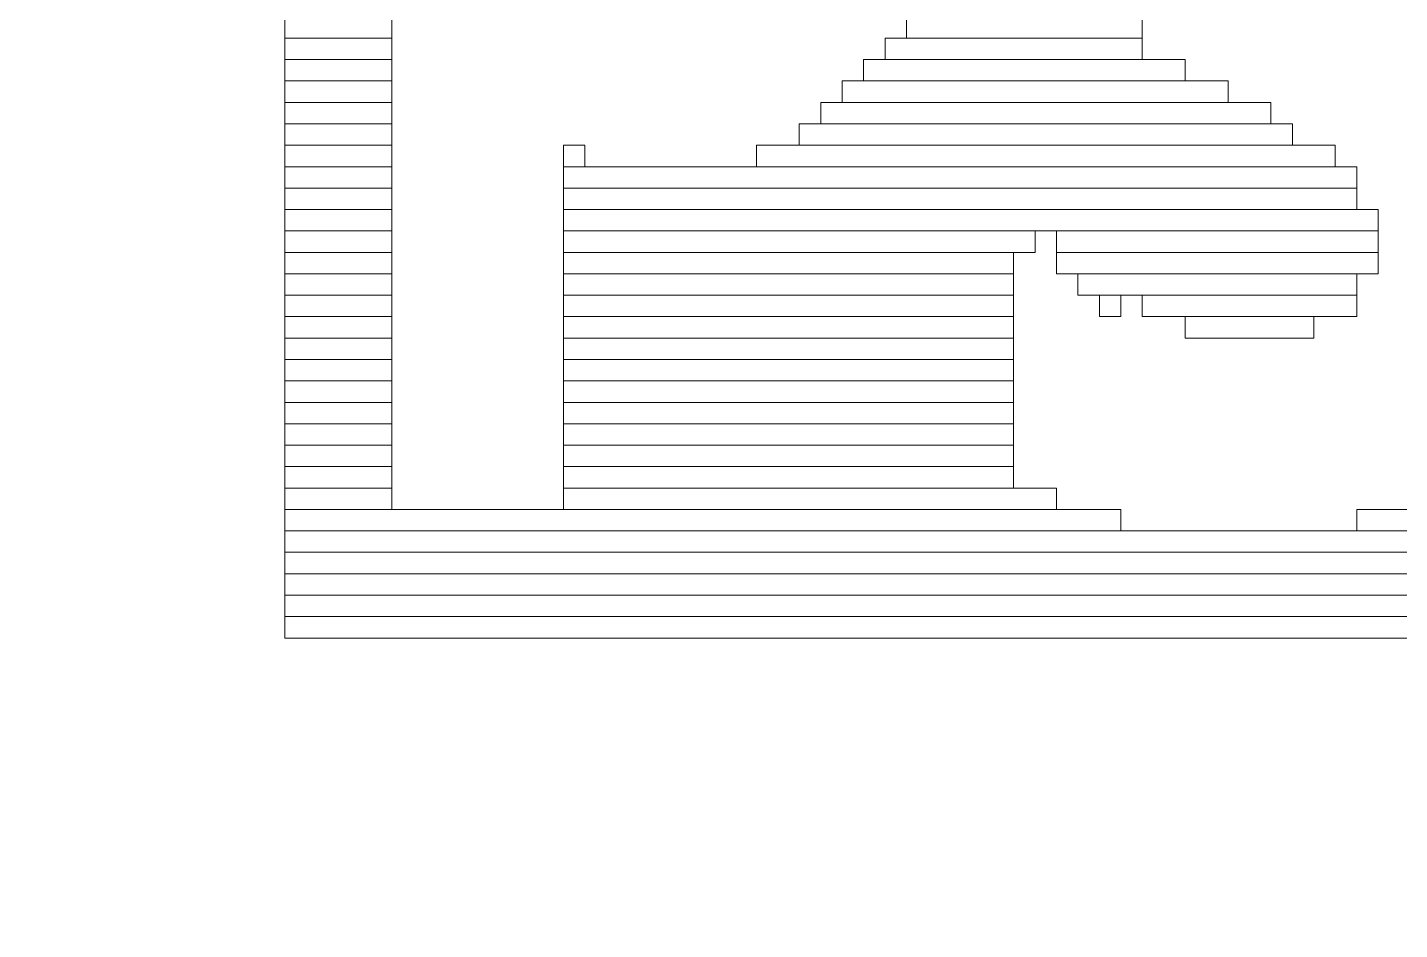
# Model space of a CAD drawing. Header units: millimetres. Extents: x -86 to 67, y -55 to 52.
# Drawn here: x -28.094 to -26.468, y -43.012 to -41.942 of the extents above; entities that cross this region are included whole.
import ezdxf

# ---------------------------------------------------------------- set-up
doc = ezdxf.new("R2010")
doc.units = ezdxf.units.MM
doc.header["$MEASUREMENT"] = 0
doc.layers.add('BG_OUTLINE', color=7, linetype='Continuous')
doc.layers.add('MA_PEN3', color=7, linetype='Continuous')

msp = doc.modelspace()

# ---------------------------------------------------------------- linework, layer by layer
at = {"layer": 'BG_OUTLINE', "color": 3, "lineweight": 9}
msp.add_open_spline([(-60.0926, 34.7331), (-60.0926, 34.7331), (63.7724, 34.7331), (63.7724, 34.7331), (63.7724, 34.7331), (64.585, 34.7336), (65.3646, 34.4113), (65.9396, 33.837), (65.9396, 33.837), (66.5146, 33.2627), (66.8379, 32.4797), (66.8384, 31.667), (66.8384, 31.667), (66.8384, 31.667), (66.8412, -52.28), (66.8412, -52.28), (66.8412, -52.28), (66.8412, -52.28), (66.8384, -52.1933), (66.8384, -52.1933), (66.8384, -52.1933), (66.8389, -53.006), (66.5166, -53.7856), (65.9424, -54.3606), (65.9424, -54.3606), (65.3681, -54.9356), (64.585, -55.2589), (63.7724, -55.2594), (63.7724, -55.2594), (63.7724, -55.2594), (-60.1869, -55.2594), (-60.1869, -55.2594), (-60.1869, -55.2594), (-60.1869, -55.2594), (-60.0853, -55.2518), (-60.0853, -55.2518), (-60.0853, -55.2518), (-60.8979, -55.2523), (-61.6775, -54.9299), (-62.2525, -54.3557), (-62.2525, -54.3557), (-62.8275, -53.7814), (-63.1508, -52.9984), (-63.1513, -52.1857), (-63.1513, -52.1857), (-63.1513, -52.1857), (-63.1587, 31.667), (-63.1587, 31.667), (-63.1587, 31.667), (-63.1592, 32.4797), (-62.8369, 33.2593), (-62.2626, 33.8343), (-62.2626, 33.8343), (-61.6883, 34.4093), (-60.9053, 34.7326), (-60.0926, 34.7331)], degree=3, knots=[0, 0, 0, 0, 0.071429, 0.071429, 0.071429, 0.071429, 0.142857, 0.142857, 0.142857, 0.142857, 0.214286, 0.214286, 0.214286, 0.214286, 0.285714, 0.285714, 0.285714, 0.285714, 0.357143, 0.357143, 0.357143, 0.357143, 0.428571, 0.428571, 0.428571, 0.428571, 0.5, 0.5, 0.5, 0.5, 0.571429, 0.571429, 0.571429, 0.571429, 0.642857, 0.642857, 0.642857, 0.642857, 0.714286, 0.714286, 0.714286, 0.714286, 0.785714, 0.785714, 0.785714, 0.785714, 0.857143, 0.857143, 0.857143, 0.857143, 0.928571, 0.928571, 0.928571, 0.928571, 1, 1, 1, 1], dxfattribs=at)
at = {"layer": 'MA_PEN3', "color": 5, "lineweight": 9}
for points in [[(-27.7892, -41.9549), (-27.7892, -41.9549), (-27.7892, -41.9295), (-27.7892, -41.9295), (-27.7892, -41.9295), (-27.7892, -41.9295), (-27.6622, -41.9295), (-27.6622, -41.9295), (-27.6622, -41.9295), (-27.6622, -41.9295), (-27.6622, -41.9549), (-27.6622, -41.9549), (-27.6622, -41.9549), (-27.6622, -41.9549), (-27.7892, -41.9549), (-27.7892, -41.9549)], [(-27.0526, -41.9549), (-27.0526, -41.9549), (-27.0526, -41.9295), (-27.0526, -41.9295), (-27.0526, -41.9295), (-27.0526, -41.9295), (-26.7732, -41.9295), (-26.7732, -41.9295), (-26.7732, -41.9295), (-26.7732, -41.9295), (-26.7732, -41.9549), (-26.7732, -41.9549), (-26.7732, -41.9549), (-26.7732, -41.9549), (-27.0526, -41.9549), (-27.0526, -41.9549)], [(-27.7892, -41.9803), (-27.7892, -41.9803), (-27.7892, -41.9549), (-27.7892, -41.9549), (-27.7892, -41.9549), (-27.7892, -41.9549), (-27.6622, -41.9549), (-27.6622, -41.9549), (-27.6622, -41.9549), (-27.6622, -41.9549), (-27.6622, -41.9803), (-27.6622, -41.9803), (-27.6622, -41.9803), (-27.6622, -41.9803), (-27.7892, -41.9803), (-27.7892, -41.9803)], [(-27.078, -41.9803), (-27.078, -41.9803), (-27.078, -41.9549), (-27.078, -41.9549), (-27.078, -41.9549), (-27.078, -41.9549), (-26.7732, -41.9549), (-26.7732, -41.9549), (-26.7732, -41.9549), (-26.7732, -41.9549), (-26.7732, -41.9803), (-26.7732, -41.9803), (-26.7732, -41.9803), (-26.7732, -41.9803), (-27.078, -41.9803), (-27.078, -41.9803)], [(-27.7892, -42.0057), (-27.7892, -42.0057), (-27.7892, -41.9803), (-27.7892, -41.9803), (-27.7892, -41.9803), (-27.7892, -41.9803), (-27.6622, -41.9803), (-27.6622, -41.9803), (-27.6622, -41.9803), (-27.6622, -41.9803), (-27.6622, -42.0057), (-27.6622, -42.0057), (-27.6622, -42.0057), (-27.6622, -42.0057), (-27.7892, -42.0057), (-27.7892, -42.0057)], [(-27.1034, -42.0057), (-27.1034, -42.0057), (-27.1034, -41.9803), (-27.1034, -41.9803), (-27.1034, -41.9803), (-27.1034, -41.9803), (-26.7224, -41.9803), (-26.7224, -41.9803), (-26.7224, -41.9803), (-26.7224, -41.9803), (-26.7224, -42.0057), (-26.7224, -42.0057), (-26.7224, -42.0057), (-26.7224, -42.0057), (-27.1034, -42.0057), (-27.1034, -42.0057)], [(-27.7892, -42.0311), (-27.7892, -42.0311), (-27.7892, -42.0057), (-27.7892, -42.0057), (-27.7892, -42.0057), (-27.7892, -42.0057), (-27.6622, -42.0057), (-27.6622, -42.0057), (-27.6622, -42.0057), (-27.6622, -42.0057), (-27.6622, -42.0311), (-27.6622, -42.0311), (-27.6622, -42.0311), (-27.6622, -42.0311), (-27.7892, -42.0311), (-27.7892, -42.0311)], [(-27.1288, -42.0311), (-27.1288, -42.0311), (-27.1288, -42.0057), (-27.1288, -42.0057), (-27.1288, -42.0057), (-27.1288, -42.0057), (-26.6716, -42.0057), (-26.6716, -42.0057), (-26.6716, -42.0057), (-26.6716, -42.0057), (-26.6716, -42.0311), (-26.6716, -42.0311), (-26.6716, -42.0311), (-26.6716, -42.0311), (-27.1288, -42.0311), (-27.1288, -42.0311)], [(-27.7892, -42.0565), (-27.7892, -42.0565), (-27.7892, -42.0311), (-27.7892, -42.0311), (-27.7892, -42.0311), (-27.7892, -42.0311), (-27.6622, -42.0311), (-27.6622, -42.0311), (-27.6622, -42.0311), (-27.6622, -42.0311), (-27.6622, -42.0565), (-27.6622, -42.0565), (-27.6622, -42.0565), (-27.6622, -42.0565), (-27.7892, -42.0565), (-27.7892, -42.0565)], [(-27.1542, -42.0565), (-27.1542, -42.0565), (-27.1542, -42.0311), (-27.1542, -42.0311), (-27.1542, -42.0311), (-27.1542, -42.0311), (-26.6208, -42.0311), (-26.6208, -42.0311), (-26.6208, -42.0311), (-26.6208, -42.0311), (-26.6208, -42.0565), (-26.6208, -42.0565), (-26.6208, -42.0565), (-26.6208, -42.0565), (-27.1542, -42.0565), (-27.1542, -42.0565)], [(-27.7892, -42.0819), (-27.7892, -42.0819), (-27.7892, -42.0565), (-27.7892, -42.0565), (-27.7892, -42.0565), (-27.7892, -42.0565), (-27.6622, -42.0565), (-27.6622, -42.0565), (-27.6622, -42.0565), (-27.6622, -42.0565), (-27.6622, -42.0819), (-27.6622, -42.0819), (-27.6622, -42.0819), (-27.6622, -42.0819), (-27.7892, -42.0819), (-27.7892, -42.0819)], [(-27.1796, -42.0819), (-27.1796, -42.0819), (-27.1796, -42.0565), (-27.1796, -42.0565), (-27.1796, -42.0565), (-27.1796, -42.0565), (-26.5954, -42.0565), (-26.5954, -42.0565), (-26.5954, -42.0565), (-26.5954, -42.0565), (-26.5954, -42.0819), (-26.5954, -42.0819), (-26.5954, -42.0819), (-26.5954, -42.0819), (-27.1796, -42.0819), (-27.1796, -42.0819)], [(-27.7892, -42.1073), (-27.7892, -42.1073), (-27.7892, -42.0819), (-27.7892, -42.0819), (-27.7892, -42.0819), (-27.7892, -42.0819), (-27.6622, -42.0819), (-27.6622, -42.0819), (-27.6622, -42.0819), (-27.6622, -42.0819), (-27.6622, -42.1073), (-27.6622, -42.1073), (-27.6622, -42.1073), (-27.6622, -42.1073), (-27.7892, -42.1073), (-27.7892, -42.1073)], [(-27.459, -42.1073), (-27.459, -42.1073), (-27.459, -42.0819), (-27.459, -42.0819), (-27.459, -42.0819), (-27.459, -42.0819), (-27.4336, -42.0819), (-27.4336, -42.0819), (-27.4336, -42.0819), (-27.4336, -42.0819), (-27.4336, -42.1073), (-27.4336, -42.1073), (-27.4336, -42.1073), (-27.4336, -42.1073), (-27.459, -42.1073), (-27.459, -42.1073)], [(-27.2304, -42.1073), (-27.2304, -42.1073), (-27.2304, -42.0819), (-27.2304, -42.0819), (-27.2304, -42.0819), (-27.2304, -42.0819), (-26.5446, -42.0819), (-26.5446, -42.0819), (-26.5446, -42.0819), (-26.5446, -42.0819), (-26.5446, -42.1073), (-26.5446, -42.1073), (-26.5446, -42.1073), (-26.5446, -42.1073), (-27.2304, -42.1073), (-27.2304, -42.1073)], [(-27.7892, -42.1327), (-27.7892, -42.1327), (-27.7892, -42.1073), (-27.7892, -42.1073), (-27.7892, -42.1073), (-27.7892, -42.1073), (-27.6622, -42.1073), (-27.6622, -42.1073), (-27.6622, -42.1073), (-27.6622, -42.1073), (-27.6622, -42.1327), (-27.6622, -42.1327), (-27.6622, -42.1327), (-27.6622, -42.1327), (-27.7892, -42.1327), (-27.7892, -42.1327)], [(-27.459, -42.1327), (-27.459, -42.1327), (-27.459, -42.1073), (-27.459, -42.1073), (-27.459, -42.1073), (-27.459, -42.1073), (-26.5192, -42.1073), (-26.5192, -42.1073), (-26.5192, -42.1073), (-26.5192, -42.1073), (-26.5192, -42.1327), (-26.5192, -42.1327), (-26.5192, -42.1327), (-26.5192, -42.1327), (-27.459, -42.1327), (-27.459, -42.1327)], [(-27.7892, -42.1581), (-27.7892, -42.1581), (-27.7892, -42.1327), (-27.7892, -42.1327), (-27.7892, -42.1327), (-27.7892, -42.1327), (-27.6622, -42.1327), (-27.6622, -42.1327), (-27.6622, -42.1327), (-27.6622, -42.1327), (-27.6622, -42.1581), (-27.6622, -42.1581), (-27.6622, -42.1581), (-27.6622, -42.1581), (-27.7892, -42.1581), (-27.7892, -42.1581)], [(-27.459, -42.1581), (-27.459, -42.1581), (-27.459, -42.1327), (-27.459, -42.1327), (-27.459, -42.1327), (-27.459, -42.1327), (-26.5192, -42.1327), (-26.5192, -42.1327), (-26.5192, -42.1327), (-26.5192, -42.1327), (-26.5192, -42.1581), (-26.5192, -42.1581), (-26.5192, -42.1581), (-26.5192, -42.1581), (-27.459, -42.1581), (-27.459, -42.1581)], [(-27.7892, -42.1835), (-27.7892, -42.1835), (-27.7892, -42.1581), (-27.7892, -42.1581), (-27.7892, -42.1581), (-27.7892, -42.1581), (-27.6622, -42.1581), (-27.6622, -42.1581), (-27.6622, -42.1581), (-27.6622, -42.1581), (-27.6622, -42.1835), (-27.6622, -42.1835), (-27.6622, -42.1835), (-27.6622, -42.1835), (-27.7892, -42.1835), (-27.7892, -42.1835)], [(-27.459, -42.1835), (-27.459, -42.1835), (-27.459, -42.1581), (-27.459, -42.1581), (-27.459, -42.1581), (-27.459, -42.1581), (-26.4938, -42.1581), (-26.4938, -42.1581), (-26.4938, -42.1581), (-26.4938, -42.1581), (-26.4938, -42.1835), (-26.4938, -42.1835), (-26.4938, -42.1835), (-26.4938, -42.1835), (-27.459, -42.1835), (-27.459, -42.1835)], [(-27.7892, -42.2089), (-27.7892, -42.2089), (-27.7892, -42.1835), (-27.7892, -42.1835), (-27.7892, -42.1835), (-27.7892, -42.1835), (-27.6622, -42.1835), (-27.6622, -42.1835), (-27.6622, -42.1835), (-27.6622, -42.1835), (-27.6622, -42.2089), (-27.6622, -42.2089), (-27.6622, -42.2089), (-27.6622, -42.2089), (-27.7892, -42.2089), (-27.7892, -42.2089)], [(-27.459, -42.2089), (-27.459, -42.2089), (-27.459, -42.1835), (-27.459, -42.1835), (-27.459, -42.1835), (-27.459, -42.1835), (-26.9002, -42.1835), (-26.9002, -42.1835), (-26.9002, -42.1835), (-26.9002, -42.1835), (-26.9002, -42.2089), (-26.9002, -42.2089), (-26.9002, -42.2089), (-26.9002, -42.2089), (-27.459, -42.2089), (-27.459, -42.2089)], [(-26.8748, -42.2089), (-26.8748, -42.2089), (-26.8748, -42.1835), (-26.8748, -42.1835), (-26.8748, -42.1835), (-26.8748, -42.1835), (-26.4938, -42.1835), (-26.4938, -42.1835), (-26.4938, -42.1835), (-26.4938, -42.1835), (-26.4938, -42.2089), (-26.4938, -42.2089), (-26.4938, -42.2089), (-26.4938, -42.2089), (-26.8748, -42.2089), (-26.8748, -42.2089)], [(-27.7892, -42.2343), (-27.7892, -42.2343), (-27.7892, -42.2089), (-27.7892, -42.2089), (-27.7892, -42.2089), (-27.7892, -42.2089), (-27.6622, -42.2089), (-27.6622, -42.2089), (-27.6622, -42.2089), (-27.6622, -42.2089), (-27.6622, -42.2343), (-27.6622, -42.2343), (-27.6622, -42.2343), (-27.6622, -42.2343), (-27.7892, -42.2343), (-27.7892, -42.2343)], [(-27.459, -42.2343), (-27.459, -42.2343), (-27.459, -42.2089), (-27.459, -42.2089), (-27.459, -42.2089), (-27.459, -42.2089), (-26.9256, -42.2089), (-26.9256, -42.2089), (-26.9256, -42.2089), (-26.9256, -42.2089), (-26.9256, -42.2343), (-26.9256, -42.2343), (-26.9256, -42.2343), (-26.9256, -42.2343), (-27.459, -42.2343), (-27.459, -42.2343)], [(-26.8748, -42.2343), (-26.8748, -42.2343), (-26.8748, -42.2089), (-26.8748, -42.2089), (-26.8748, -42.2089), (-26.8748, -42.2089), (-26.4938, -42.2089), (-26.4938, -42.2089), (-26.4938, -42.2089), (-26.4938, -42.2089), (-26.4938, -42.2343), (-26.4938, -42.2343), (-26.4938, -42.2343), (-26.4938, -42.2343), (-26.8748, -42.2343), (-26.8748, -42.2343)], [(-27.7892, -42.2597), (-27.7892, -42.2597), (-27.7892, -42.2343), (-27.7892, -42.2343), (-27.7892, -42.2343), (-27.7892, -42.2343), (-27.6622, -42.2343), (-27.6622, -42.2343), (-27.6622, -42.2343), (-27.6622, -42.2343), (-27.6622, -42.2597), (-27.6622, -42.2597), (-27.6622, -42.2597), (-27.6622, -42.2597), (-27.7892, -42.2597), (-27.7892, -42.2597)], [(-27.459, -42.2597), (-27.459, -42.2597), (-27.459, -42.2343), (-27.459, -42.2343), (-27.459, -42.2343), (-27.459, -42.2343), (-26.9256, -42.2343), (-26.9256, -42.2343), (-26.9256, -42.2343), (-26.9256, -42.2343), (-26.9256, -42.2597), (-26.9256, -42.2597), (-26.9256, -42.2597), (-26.9256, -42.2597), (-27.459, -42.2597), (-27.459, -42.2597)], [(-26.8494, -42.2597), (-26.8494, -42.2597), (-26.8494, -42.2343), (-26.8494, -42.2343), (-26.8494, -42.2343), (-26.8494, -42.2343), (-26.5192, -42.2343), (-26.5192, -42.2343), (-26.5192, -42.2343), (-26.5192, -42.2343), (-26.5192, -42.2597), (-26.5192, -42.2597), (-26.5192, -42.2597), (-26.5192, -42.2597), (-26.8494, -42.2597), (-26.8494, -42.2597)], [(-27.7892, -42.2851), (-27.7892, -42.2851), (-27.7892, -42.2597), (-27.7892, -42.2597), (-27.7892, -42.2597), (-27.7892, -42.2597), (-27.6622, -42.2597), (-27.6622, -42.2597), (-27.6622, -42.2597), (-27.6622, -42.2597), (-27.6622, -42.2851), (-27.6622, -42.2851), (-27.6622, -42.2851), (-27.6622, -42.2851), (-27.7892, -42.2851), (-27.7892, -42.2851)], [(-27.459, -42.2851), (-27.459, -42.2851), (-27.459, -42.2597), (-27.459, -42.2597), (-27.459, -42.2597), (-27.459, -42.2597), (-26.9256, -42.2597), (-26.9256, -42.2597), (-26.9256, -42.2597), (-26.9256, -42.2597), (-26.9256, -42.2851), (-26.9256, -42.2851), (-26.9256, -42.2851), (-26.9256, -42.2851), (-27.459, -42.2851), (-27.459, -42.2851)], [(-26.824, -42.2851), (-26.824, -42.2851), (-26.824, -42.2597), (-26.824, -42.2597), (-26.824, -42.2597), (-26.824, -42.2597), (-26.7986, -42.2597), (-26.7986, -42.2597), (-26.7986, -42.2597), (-26.7986, -42.2597), (-26.7986, -42.2851), (-26.7986, -42.2851), (-26.7986, -42.2851), (-26.7986, -42.2851), (-26.824, -42.2851), (-26.824, -42.2851)], [(-26.7732, -42.2851), (-26.7732, -42.2851), (-26.7732, -42.2597), (-26.7732, -42.2597), (-26.7732, -42.2597), (-26.7732, -42.2597), (-26.5192, -42.2597), (-26.5192, -42.2597), (-26.5192, -42.2597), (-26.5192, -42.2597), (-26.5192, -42.2851), (-26.5192, -42.2851), (-26.5192, -42.2851), (-26.5192, -42.2851), (-26.7732, -42.2851), (-26.7732, -42.2851)], [(-27.7892, -42.3105), (-27.7892, -42.3105), (-27.7892, -42.2851), (-27.7892, -42.2851), (-27.7892, -42.2851), (-27.7892, -42.2851), (-27.6622, -42.2851), (-27.6622, -42.2851), (-27.6622, -42.2851), (-27.6622, -42.2851), (-27.6622, -42.3105), (-27.6622, -42.3105), (-27.6622, -42.3105), (-27.6622, -42.3105), (-27.7892, -42.3105), (-27.7892, -42.3105)], [(-27.459, -42.3105), (-27.459, -42.3105), (-27.459, -42.2851), (-27.459, -42.2851), (-27.459, -42.2851), (-27.459, -42.2851), (-26.9256, -42.2851), (-26.9256, -42.2851), (-26.9256, -42.2851), (-26.9256, -42.2851), (-26.9256, -42.3105), (-26.9256, -42.3105), (-26.9256, -42.3105), (-26.9256, -42.3105), (-27.459, -42.3105), (-27.459, -42.3105)], [(-26.7224, -42.3105), (-26.7224, -42.3105), (-26.7224, -42.2851), (-26.7224, -42.2851), (-26.7224, -42.2851), (-26.7224, -42.2851), (-26.57, -42.2851), (-26.57, -42.2851), (-26.57, -42.2851), (-26.57, -42.2851), (-26.57, -42.3105), (-26.57, -42.3105), (-26.57, -42.3105), (-26.57, -42.3105), (-26.7224, -42.3105), (-26.7224, -42.3105)], [(-27.7892, -42.3359), (-27.7892, -42.3359), (-27.7892, -42.3105), (-27.7892, -42.3105), (-27.7892, -42.3105), (-27.7892, -42.3105), (-27.6622, -42.3105), (-27.6622, -42.3105), (-27.6622, -42.3105), (-27.6622, -42.3105), (-27.6622, -42.3359), (-27.6622, -42.3359), (-27.6622, -42.3359), (-27.6622, -42.3359), (-27.7892, -42.3359), (-27.7892, -42.3359)], [(-27.459, -42.3359), (-27.459, -42.3359), (-27.459, -42.3105), (-27.459, -42.3105), (-27.459, -42.3105), (-27.459, -42.3105), (-26.9256, -42.3105), (-26.9256, -42.3105), (-26.9256, -42.3105), (-26.9256, -42.3105), (-26.9256, -42.3359), (-26.9256, -42.3359), (-26.9256, -42.3359), (-26.9256, -42.3359), (-27.459, -42.3359), (-27.459, -42.3359)], [(-27.7892, -42.3613), (-27.7892, -42.3613), (-27.7892, -42.3359), (-27.7892, -42.3359), (-27.7892, -42.3359), (-27.7892, -42.3359), (-27.6622, -42.3359), (-27.6622, -42.3359), (-27.6622, -42.3359), (-27.6622, -42.3359), (-27.6622, -42.3613), (-27.6622, -42.3613), (-27.6622, -42.3613), (-27.6622, -42.3613), (-27.7892, -42.3613), (-27.7892, -42.3613)], [(-27.459, -42.3613), (-27.459, -42.3613), (-27.459, -42.3359), (-27.459, -42.3359), (-27.459, -42.3359), (-27.459, -42.3359), (-26.9256, -42.3359), (-26.9256, -42.3359), (-26.9256, -42.3359), (-26.9256, -42.3359), (-26.9256, -42.3613), (-26.9256, -42.3613), (-26.9256, -42.3613), (-26.9256, -42.3613), (-27.459, -42.3613), (-27.459, -42.3613)], [(-27.7892, -42.3867), (-27.7892, -42.3867), (-27.7892, -42.3613), (-27.7892, -42.3613), (-27.7892, -42.3613), (-27.7892, -42.3613), (-27.6622, -42.3613), (-27.6622, -42.3613), (-27.6622, -42.3613), (-27.6622, -42.3613), (-27.6622, -42.3867), (-27.6622, -42.3867), (-27.6622, -42.3867), (-27.6622, -42.3867), (-27.7892, -42.3867), (-27.7892, -42.3867)], [(-27.459, -42.3867), (-27.459, -42.3867), (-27.459, -42.3613), (-27.459, -42.3613), (-27.459, -42.3613), (-27.459, -42.3613), (-26.9256, -42.3613), (-26.9256, -42.3613), (-26.9256, -42.3613), (-26.9256, -42.3613), (-26.9256, -42.3867), (-26.9256, -42.3867), (-26.9256, -42.3867), (-26.9256, -42.3867), (-27.459, -42.3867), (-27.459, -42.3867)], [(-27.7892, -42.4121), (-27.7892, -42.4121), (-27.7892, -42.3867), (-27.7892, -42.3867), (-27.7892, -42.3867), (-27.7892, -42.3867), (-27.6622, -42.3867), (-27.6622, -42.3867), (-27.6622, -42.3867), (-27.6622, -42.3867), (-27.6622, -42.4121), (-27.6622, -42.4121), (-27.6622, -42.4121), (-27.6622, -42.4121), (-27.7892, -42.4121), (-27.7892, -42.4121)], [(-27.459, -42.4121), (-27.459, -42.4121), (-27.459, -42.3867), (-27.459, -42.3867), (-27.459, -42.3867), (-27.459, -42.3867), (-26.9256, -42.3867), (-26.9256, -42.3867), (-26.9256, -42.3867), (-26.9256, -42.3867), (-26.9256, -42.4121), (-26.9256, -42.4121), (-26.9256, -42.4121), (-26.9256, -42.4121), (-27.459, -42.4121), (-27.459, -42.4121)], [(-27.7892, -42.4375), (-27.7892, -42.4375), (-27.7892, -42.4121), (-27.7892, -42.4121), (-27.7892, -42.4121), (-27.7892, -42.4121), (-27.6622, -42.4121), (-27.6622, -42.4121), (-27.6622, -42.4121), (-27.6622, -42.4121), (-27.6622, -42.4375), (-27.6622, -42.4375), (-27.6622, -42.4375), (-27.6622, -42.4375), (-27.7892, -42.4375), (-27.7892, -42.4375)], [(-27.459, -42.4375), (-27.459, -42.4375), (-27.459, -42.4121), (-27.459, -42.4121), (-27.459, -42.4121), (-27.459, -42.4121), (-26.9256, -42.4121), (-26.9256, -42.4121), (-26.9256, -42.4121), (-26.9256, -42.4121), (-26.9256, -42.4375), (-26.9256, -42.4375), (-26.9256, -42.4375), (-26.9256, -42.4375), (-27.459, -42.4375), (-27.459, -42.4375)], [(-27.7892, -42.4629), (-27.7892, -42.4629), (-27.7892, -42.4375), (-27.7892, -42.4375), (-27.7892, -42.4375), (-27.7892, -42.4375), (-27.6622, -42.4375), (-27.6622, -42.4375), (-27.6622, -42.4375), (-27.6622, -42.4375), (-27.6622, -42.4629), (-27.6622, -42.4629), (-27.6622, -42.4629), (-27.6622, -42.4629), (-27.7892, -42.4629), (-27.7892, -42.4629)], [(-27.459, -42.4629), (-27.459, -42.4629), (-27.459, -42.4375), (-27.459, -42.4375), (-27.459, -42.4375), (-27.459, -42.4375), (-26.9256, -42.4375), (-26.9256, -42.4375), (-26.9256, -42.4375), (-26.9256, -42.4375), (-26.9256, -42.4629), (-26.9256, -42.4629), (-26.9256, -42.4629), (-26.9256, -42.4629), (-27.459, -42.4629), (-27.459, -42.4629)], [(-27.7892, -42.4883), (-27.7892, -42.4883), (-27.7892, -42.4629), (-27.7892, -42.4629), (-27.7892, -42.4629), (-27.7892, -42.4629), (-27.6622, -42.4629), (-27.6622, -42.4629), (-27.6622, -42.4629), (-27.6622, -42.4629), (-27.6622, -42.4883), (-27.6622, -42.4883), (-27.6622, -42.4883), (-27.6622, -42.4883), (-27.7892, -42.4883), (-27.7892, -42.4883)], [(-27.459, -42.4883), (-27.459, -42.4883), (-27.459, -42.4629), (-27.459, -42.4629), (-27.459, -42.4629), (-27.459, -42.4629), (-26.9256, -42.4629), (-26.9256, -42.4629), (-26.9256, -42.4629), (-26.9256, -42.4629), (-26.9256, -42.4883), (-26.9256, -42.4883), (-26.9256, -42.4883), (-26.9256, -42.4883), (-27.459, -42.4883), (-27.459, -42.4883)], [(-27.7892, -42.5137), (-27.7892, -42.5137), (-27.7892, -42.4883), (-27.7892, -42.4883), (-27.7892, -42.4883), (-27.7892, -42.4883), (-27.6622, -42.4883), (-27.6622, -42.4883), (-27.6622, -42.4883), (-27.6622, -42.4883), (-27.6622, -42.5137), (-27.6622, -42.5137), (-27.6622, -42.5137), (-27.6622, -42.5137), (-27.7892, -42.5137), (-27.7892, -42.5137)], [(-27.459, -42.5137), (-27.459, -42.5137), (-27.459, -42.4883), (-27.459, -42.4883), (-27.459, -42.4883), (-27.459, -42.4883), (-26.8748, -42.4883), (-26.8748, -42.4883), (-26.8748, -42.4883), (-26.8748, -42.4883), (-26.8748, -42.5137), (-26.8748, -42.5137), (-26.8748, -42.5137), (-26.8748, -42.5137), (-27.459, -42.5137), (-27.459, -42.5137)], [(-27.7892, -42.5391), (-27.7892, -42.5391), (-27.7892, -42.5137), (-27.7892, -42.5137), (-27.7892, -42.5137), (-27.7892, -42.5137), (-26.7986, -42.5137), (-26.7986, -42.5137), (-26.7986, -42.5137), (-26.7986, -42.5137), (-26.7986, -42.5391), (-26.7986, -42.5391), (-26.7986, -42.5391), (-26.7986, -42.5391), (-27.7892, -42.5391), (-27.7892, -42.5391)], [(-26.5192, -42.5391), (-26.5192, -42.5391), (-26.5192, -42.5137), (-26.5192, -42.5137), (-26.5192, -42.5137), (-26.5192, -42.5137), (-22.7346, -42.5137), (-22.7346, -42.5137), (-22.7346, -42.5137), (-22.7346, -42.5137), (-22.7346, -42.5391), (-22.7346, -42.5391), (-22.7346, -42.5391), (-22.7346, -42.5391), (-26.5192, -42.5391), (-26.5192, -42.5391)], [(-27.7892, -42.5645), (-27.7892, -42.5645), (-27.7892, -42.5391), (-27.7892, -42.5391), (-27.7892, -42.5391), (-27.7892, -42.5391), (-22.7346, -42.5391), (-22.7346, -42.5391), (-22.7346, -42.5391), (-22.7346, -42.5391), (-22.7346, -42.5645), (-22.7346, -42.5645), (-22.7346, -42.5645), (-22.7346, -42.5645), (-27.7892, -42.5645), (-27.7892, -42.5645)], [(-27.7892, -42.5899), (-27.7892, -42.5899), (-27.7892, -42.5645), (-27.7892, -42.5645), (-27.7892, -42.5645), (-27.7892, -42.5645), (-22.7346, -42.5645), (-22.7346, -42.5645), (-22.7346, -42.5645), (-22.7346, -42.5645), (-22.7346, -42.5899), (-22.7346, -42.5899), (-22.7346, -42.5899), (-22.7346, -42.5899), (-27.7892, -42.5899), (-27.7892, -42.5899)], [(-27.7892, -42.6153), (-27.7892, -42.6153), (-27.7892, -42.5899), (-27.7892, -42.5899), (-27.7892, -42.5899), (-27.7892, -42.5899), (-22.7346, -42.5899), (-22.7346, -42.5899), (-22.7346, -42.5899), (-22.7346, -42.5899), (-22.7346, -42.6153), (-22.7346, -42.6153), (-22.7346, -42.6153), (-22.7346, -42.6153), (-27.7892, -42.6153), (-27.7892, -42.6153)], [(-27.7892, -42.6407), (-27.7892, -42.6407), (-27.7892, -42.6153), (-27.7892, -42.6153), (-27.7892, -42.6153), (-27.7892, -42.6153), (-22.7346, -42.6153), (-22.7346, -42.6153), (-22.7346, -42.6153), (-22.7346, -42.6153), (-22.7346, -42.6407), (-22.7346, -42.6407), (-22.7346, -42.6407), (-22.7346, -42.6407), (-27.7892, -42.6407), (-27.7892, -42.6407)], [(-27.7892, -42.6661), (-27.7892, -42.6661), (-27.7892, -42.6407), (-27.7892, -42.6407), (-27.7892, -42.6407), (-27.7892, -42.6407), (-22.7346, -42.6407), (-22.7346, -42.6407), (-22.7346, -42.6407), (-22.7346, -42.6407), (-22.7346, -42.6661), (-22.7346, -42.6661), (-22.7346, -42.6661), (-22.7346, -42.6661), (-27.7892, -42.6661), (-27.7892, -42.6661)]]:
    msp.add_open_spline(points, degree=3, knots=[0, 0, 0, 0, 0.25, 0.25, 0.25, 0.25, 0.5, 0.5, 0.5, 0.5, 0.75, 0.75, 0.75, 0.75, 1, 1, 1, 1], dxfattribs=at)

doc.saveas('drawing.dxf')
